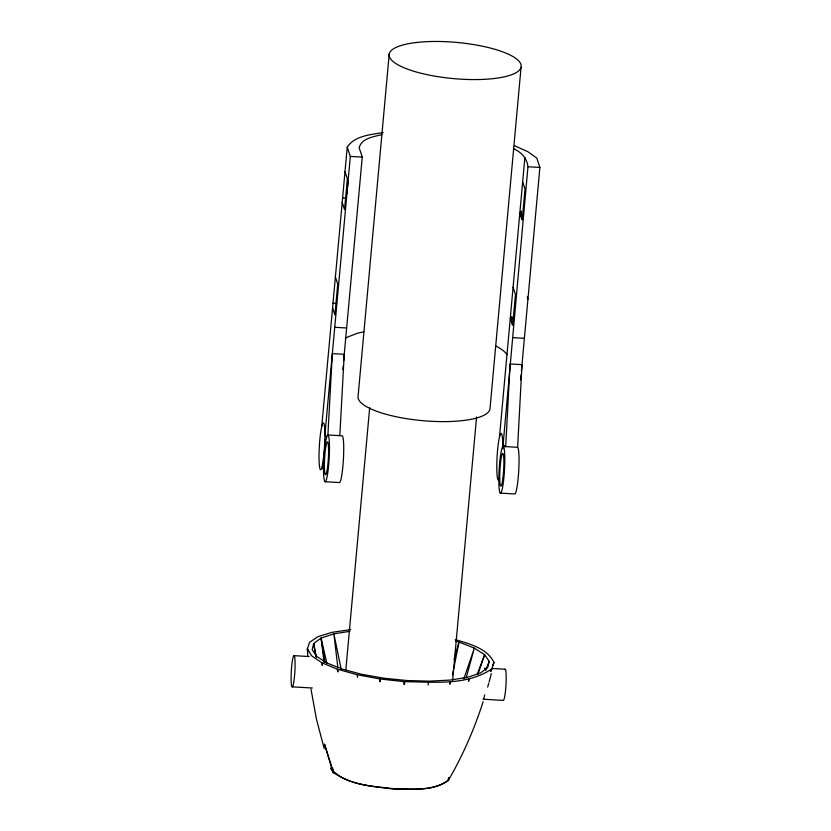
<?xml version="1.0" encoding="UTF-8"?>
<svg xmlns="http://www.w3.org/2000/svg" width="831" height="831" viewBox="0 0 831 831"><rect width="100%" height="100%" fill="white"/><g stroke="black" fill="none" stroke-linecap="round" stroke-linejoin="round"><path stroke-width="1.25" d="M339.817 435.662L344.242 354.307L332.317 353.611L327.902 434.977A23.434 2.67 -86.7 0 1 328.068 470.543A23.434 2.67 -86.7 0 1 323.498 469.567L324.994 434.083L350.329 156.405L347.244 147.087C354.879 135.546 370.834 134.767 383.247 132.472M502.724 448.885L527.965 166.74C527.031 158.15 521.11 151.959 513.444 148.687M500.272 493.115L514.514 493.946A23.434 2.67 -86.7 0 0 518.627 472.465A23.434 2.67 -86.7 0 0 517.609 447.307L522.003 364.653L510.078 363.957L505.695 446.611L502.755 444.429A23.434 2.67 -86.7 0 0 499.774 435.849A23.434 2.67 -86.7 0 0 496.793 465.412A23.434 2.67 -86.7 0 0 499.254 479.144M404.271 684.235L404.479 681.659C433.439 681.898 466.575 686.022 491.796 668.903L493.988 662.38C486.976 648.003 469.359 644.004 455.274 639.527M347.244 147.087L321.742 426.511A23.434 2.67 -86.7 0 0 319.031 458.712A23.434 2.67 -86.7 0 0 322.272 466.295L323.498 469.567M342.839 369.639L343.193 365.806M343.66 360.696L362.254 157.101L359.169 147.783C361.485 138.133 373.805 136.772 381.865 134.591M389.24 53.818L358.119 395.857A66.303 18.168 5.2 0 0 419.832 420.403A66.303 18.168 5.2 0 0 489.947 409.268L521.068 67.228A66.303 18.168 5.2 0 0 425.836 41.716A66.303 18.168 5.2 0 0 418.564 72.619A66.303 18.168 5.2 0 0 521.068 67.228M345.862 669.568L369.702 407.554M452.625 680.246L476.589 416.933M331.195 768.862C346.548 786.271 374.21 785.918 395.608 789.003C413.069 788.692 433.855 791.579 448.376 779.925L448.563 777.93M499.504 436.846L524.88 157.423M520.892 215.915C522.128 203.688 519.759 217.971 522.211 219.903L525.005 189.073L522.657 181.968M511.439 321.576C512.685 309.641 510.317 323.114 512.665 325.243L515.459 294.423L513.101 287.308M520.601 379.975L521.068 374.864M521.421 371.031L539.89 167.426L536.805 158.108L527.934 151.751L514.638 145.789M322.272 466.295L325.617 441.417L327.165 435.621L327.902 434.977L342.143 435.797A23.434 2.67 -86.7 0 1 343.38 459.751A23.434 2.67 -86.7 0 1 339.328 482.572L325.087 481.741M346.922 193.758L348.085 180.909M448.376 779.925L448.667 777.816M379.84 681.555L380.203 679.01L357.32 674.762L337.396 669.204L321.784 662.723L311.552 655.752L307.397 648.772L309.599 642.259L318.003 636.65L332.047 632.329L350.765 629.597M428.069 685.056L428.495 682.531M452.521 674.814L459.034 642.041L455.409 641.075M403.897 684.162L404.479 681.659L380.203 679.01L380.203 681.576M454.079 659.336L459.034 642.041L474.335 648.128L484.629 654.714L489.199 661.372L487.735 667.625L480.339 673.058L467.521 677.307L450.142 680.07L429.398 681.171L406.702 680.516L383.59 678.169L361.641 674.284L342.362 669.121L327.05 663.034L316.756 656.448L312.186 649.79L313.651 643.537L321.046 638.104L333.865 633.856L349.996 631.29M449.997 684.069L450.62 681.565L449.706 683.975M489.064 682.199L491.329 673.557M466.191 677.867L474.335 648.128L463.927 678.709M487.641 687.102L488.711 683.425M468.559 681.295L469.338 678.834L468.352 681.202M330.655 767.958L333.511 772.747L324.495 744.129L333.075 772.248C350.111 784.641 372.174 786.531 392.481 788.899C410.93 789.045 432.037 791.673 448.096 780.776L449.124 777.723M483.112 701.759C474.262 729.234 462.69 755.857 448.096 780.776M477.95 674.336L484.629 654.714L477.274 674.055M492.565 666.005L493.988 662.38M485.834 669.734L489.199 661.372M363.853 331.777L357.216 333.293L347.129 337.251A78.852 21.596 5.2 0 0 345.332 338.414M350.329 156.405L362.254 157.101M527.965 166.74L539.89 167.426M342.601 197.923L346.174 198.131M512.696 318.273L510.307 318.138L511.439 321.545M334.716 327.289L346.641 327.985M512.478 337.625L524.403 338.321M503.368 446.476L517.609 447.307M294.039 655.659A15.623 1.776 -86.7 0 1 294.164 679.363A15.623 1.776 -86.7 0 1 291.11 678.719A15.623 1.776 -86.7 0 1 294.039 655.659L309.153 656.532M492.544 668.477L505.134 669.215M292.169 686.842L312.311 688.006M332.971 303.263L336.545 303.471M326.386 437.823L324.994 434.083A23.434 2.67 -86.7 0 0 321.742 426.511M324.963 439.651L325.617 441.417M323.041 462.431L323.581 463.864M342.185 202.411L344.543 209.537L347.358 178.707L345 171.591M332.566 307.75L334.924 314.866L337.739 284.046L335.381 276.931M519.853 212.788L520.85 215.8M527.228 296.896L527.955 299.108M502.755 444.429L503.482 446.621M324.724 445.686L324.9 446.226M324.215 748.658L316.455 719.179L311.012 689.211M322.449 665.216L321.784 662.723L322.251 665.267M338.03 671.718L337.396 669.204L337.75 671.749M324.1 662.421L321.046 638.104L326.863 663.221M341.219 669.381L333.865 633.856L337.843 667.335M307.917 651.296L307.397 648.772L307.782 656.386M316.341 657.425L313.651 643.537L315.988 656.303M332.566 767.834L333.511 772.747M332.66 769.87L333.075 772.248M321.046 638.104L325.004 662.255M357.32 674.762L357.527 677.348M404.479 681.659L404.635 684.235M484.504 668.477A15.623 1.776 -86.7 0 1 485.751 670.316M484.639 694.924A15.623 1.776 -86.7 0 1 483.123 699.224L503.264 700.398A15.623 1.776 -86.7 0 0 506.069 683.144A15.623 1.776 -86.7 0 0 504.646 669.641M495.577 345.883A78.852 21.596 5.2 0 1 506.993 354.608M499.743 461.963L499.254 467.957A23.434 2.67 -86.7 0 0 501.238 492.336A23.434 2.67 -86.7 0 0 504.77 456.219A23.434 2.67 -86.7 0 0 500.376 456.541L499.743 461.963M491.796 668.903L490.83 671.303L491.796 668.903M307.948 651.317L307.397 648.772L307.927 651.307M327.601 466.887A16.402 1.87 -86.7 0 0 327.476 441.988A16.402 1.87 -86.7 0 0 324.402 466.201A16.402 1.87 -86.7 0 0 327.601 466.887M502.921 478.324A16.402 1.87 -86.7 0 0 502.807 453.425A16.402 1.87 -86.7 0 0 499.722 477.638A16.402 1.87 -86.7 0 0 502.921 478.324"/></g></svg>
